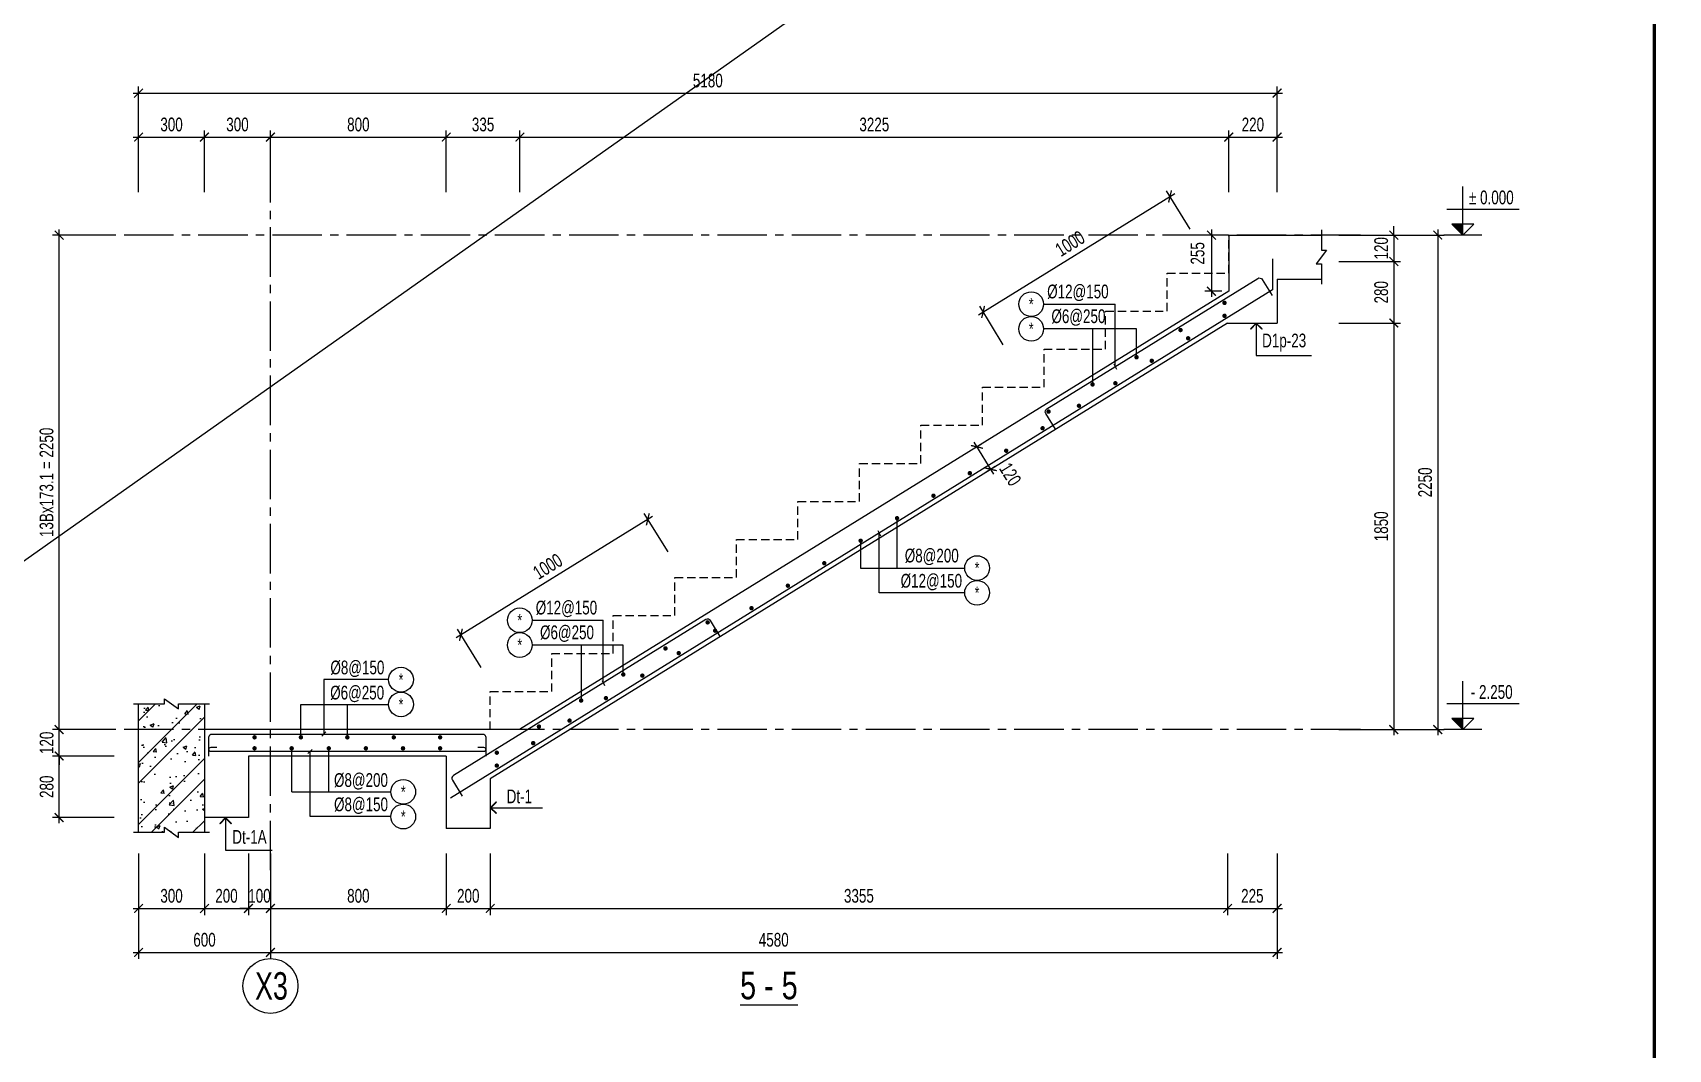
# Model space of a CAD drawing. Header units: millimetres. Extents: x -77370 to 109412, y -14880 to 214694.
# Drawn here: x 26437 to 41320, y 158774 to 168025 of the extents above; entities that cross this region are included whole.
import ezdxf
from ezdxf.enums import TextEntityAlignment as Align

# ---------------------------------------------------------------- set-up
doc = ezdxf.new("R2010")
doc.units = ezdxf.units.MM
doc.header["$LTSCALE"] = 300
doc.header["$MEASUREMENT"] = 0
doc.header["$PDMODE"] = 66
doc.linetypes.add('CENTER2', pattern=[1.125, 0.75, -0.125, 0.125, -0.125])
doc.linetypes.add('HIDDEN', pattern=[0.375, 0.25, -0.125])
doc.layers.get('0').update_dxf_attribs({"linetype": 'CONTINUOUS'})
doc.layers.get('DEFPOINTS').update_dxf_attribs({"linetype": 'CONTINUOUS'})
for name, color, linetype in [('CDC-KHUNGTEN', 7, 'CONTINUOUS'), ('CDC.01.AXIS', 160, 'CENTER2'), ('CDC.02.DIM', 1, 'CONTINUOUS'), ('CDC.03.BORDER', 3, 'CONTINUOUS'), ('CDC.04.HIDDEN', 8, 'HIDDEN'), ('CDC.05.STEEL', 4, 'CONTINUOUS'), ('CDC.06.TEXT', 2, 'CONTINUOUS'), ('CDC.10.HATCH', 251, 'CONTINUOUS'), ('CDC.11.NOTE', 8, 'CONTINUOUS'), ('CDC.14.STEELNUM', 2, 'CONTINUOUS'), ('KCS_SNODE', 6, 'CONTINUOUS')]:
    doc.layers.add(name, color=color, linetype=linetype)
doc.layers.add('KCS_Plotter', color=11, linetype='CONTINUOUS', plot=False)
doc.styles.add('KCS_SMTEXT', font='arial.ttf', dxfattribs={"width": 0.7})
doc.dimstyles.new('KCS_DIM25', dxfattribs={"dimscale": 2, "dimtxt": 62.5, "dimasz": 40, "dimexe": 30, "dimexo": 0, "dimgap": 25, "dimtad": 1, "dimdec": 0, "dimlfac": 0.5, "dimzin": 13, "dimdsep": 46, "dimtxsty": 'KCS_SMTEXT', "dimblk": 'ARCHTICK', "dimcen": 0, "dimdle": 25, "dimclrd": 1, "dimclre": 1, "dimclrt": 2, "dimadec": 0, "dimazin": 0, "dimtfac": 1, "dimtdec": 0, "dimtix": 1, "dimtmove": 2, "dimatfit": 3, "dimfxl": 1, "dimtolj": 1, "dimtzin": 13, "dimarcsym": 0})

# ---------------------------------------------------------------- blocks, each defined once
blk = doc.blocks.new('_ArchTick')
at = {"color": 0, "linetype": 'ByBlock', "const_width": 0.15}
blk.add_lwpolyline([(-0.5, -0.5), (0.5, 0.5)], dxfattribs=at)
blk = doc.blocks.new('*D670')
at = {"layer": 'CDC.02.DIM', "color": 1, "lineweight": -2, "transparency": 16777216}
for p, q in [((38322, 165383), (38882, 165383)), ((38822, 165433), (38822, 161633)), ((38322, 161683), (38882, 161683))]:
    blk.add_line(p, q, dxfattribs=at)
at = {"layer": 'DEFPOINTS', "color": 0, "transparency": 16777216}
for p in [(38322, 165383), (38322, 161683), (38822, 161683)]:
    blk.add_point(p, dxfattribs=at)
at = {"layer": 'CDC.02.DIM', "color": 1, "lineweight": -2, "transparency": 16777216, "xscale": 80, "yscale": 80, "zscale": 80}
for p, rotation in [((38822, 165383), 90), ((38822, 161683), 270)]:
    blk.add_blockref('_ArchTick', p, dxfattribs=dict(at, rotation=rotation))
at = {"layer": 'CDC.02.DIM', "color": 2, "transparency": 16777216, "insert": (38708, 163533), "char_height": 125, "attachment_point": 5, "rotation": 90, "style": 'KCS_SMTEXT'}
blk.add_mtext('\\A1;1850', dxfattribs=at)
blk = doc.blocks.new('*D671')
at = {"layer": 'CDC.02.DIM', "color": 1, "lineweight": -2, "transparency": 16777216}
for p, q in [((38322, 166183), (39282, 166183)), ((39222, 166233), (39222, 161633)), ((38322, 161683), (39282, 161683))]:
    blk.add_line(p, q, dxfattribs=at)
at = {"layer": 'DEFPOINTS', "color": 0, "transparency": 16777216}
for p in [(38322, 166183), (38322, 161683), (39222, 161683)]:
    blk.add_point(p, dxfattribs=at)
at = {"layer": 'CDC.02.DIM', "color": 1, "lineweight": -2, "transparency": 16777216, "xscale": 80, "yscale": 80, "zscale": 80}
for p, rotation in [((39222, 166183), 90), ((39222, 161683), 270)]:
    blk.add_blockref('_ArchTick', p, dxfattribs=dict(at, rotation=rotation))
at = {"layer": 'CDC.02.DIM', "color": 2, "transparency": 16777216, "insert": (39108, 163933), "char_height": 125, "attachment_point": 5, "rotation": 90, "style": 'KCS_SMTEXT'}
blk.add_mtext('\\A1;2250', dxfattribs=at)
blk = doc.blocks.new('*D672')
at = {"layer": 'CDC.02.DIM', "color": 1, "lineweight": -2, "transparency": 16777216}
for p, q in [((38822, 166183), (38822, 166263)), ((38322, 166183), (38882, 166183)), ((38822, 166183), (38822, 165943)), ((38322, 165943), (38882, 165943)), ((38822, 165943), (38822, 165863))]:
    blk.add_line(p, q, dxfattribs=at)
at = {"layer": 'DEFPOINTS', "color": 0, "transparency": 16777216}
for p in [(38322, 166183), (38322, 165943), (38822, 165943)]:
    blk.add_point(p, dxfattribs=at)
at = {"layer": 'CDC.02.DIM', "color": 1, "lineweight": -2, "transparency": 16777216, "xscale": 80, "yscale": 80, "zscale": 80}
for p, rotation in [((38822, 166183), 270), ((38822, 165943), 90)]:
    blk.add_blockref('_ArchTick', p, dxfattribs=dict(at, rotation=rotation))
at = {"layer": 'CDC.02.DIM', "color": 2, "transparency": 16777216, "insert": (38708, 166063), "char_height": 125, "attachment_point": 5, "rotation": 90, "style": 'KCS_SMTEXT'}
blk.add_mtext('\\A1;120', dxfattribs=at)
blk = doc.blocks.new('*D673')
at = {"layer": 'CDC.02.DIM', "color": 1, "lineweight": -2, "transparency": 16777216}
for p, q in [((38822, 165993), (38822, 165333)), ((38322, 165943), (38882, 165943)), ((38322, 165383), (38882, 165383))]:
    blk.add_line(p, q, dxfattribs=at)
at = {"layer": 'DEFPOINTS', "color": 0, "transparency": 16777216}
for p in [(38322, 165943), (38322, 165383), (38822, 165383)]:
    blk.add_point(p, dxfattribs=at)
at = {"layer": 'CDC.02.DIM', "color": 1, "lineweight": -2, "transparency": 16777216, "xscale": 80, "yscale": 80, "zscale": 80}
for p, rotation in [((38822, 165943), 90), ((38822, 165383), 270)]:
    blk.add_blockref('_ArchTick', p, dxfattribs=dict(at, rotation=rotation))
at = {"layer": 'CDC.02.DIM', "color": 2, "transparency": 16777216, "insert": (38708, 165663), "char_height": 125, "attachment_point": 5, "rotation": 90, "style": 'KCS_SMTEXT'}
blk.add_mtext('\\A1;280', dxfattribs=at)
blk = doc.blocks.new('*D674')
at = {"layer": 'CDC.02.DIM', "color": 1, "lineweight": -2, "transparency": 16777216}
for p, q in [((30820, 167075), (37370, 167075)), ((30870, 166575), (30870, 167135)), ((37320, 166575), (37320, 167135))]:
    blk.add_line(p, q, dxfattribs=at)
at = {"layer": 'DEFPOINTS', "color": 0, "transparency": 16777216}
for p in [(37320, 167075), (30870, 166575), (37320, 166575)]:
    blk.add_point(p, dxfattribs=at)
at = {"layer": 'CDC.02.DIM', "color": 1, "lineweight": -2, "transparency": 16777216, "xscale": 80, "yscale": 80, "zscale": 80, "rotation": 180}
blk.add_blockref('_ArchTick', (30870, 167075), dxfattribs=at)
at = {"layer": 'CDC.02.DIM', "color": 1, "lineweight": -2, "transparency": 16777216, "xscale": 80, "yscale": 80, "zscale": 80}
blk.add_blockref('_ArchTick', (37320, 167075), dxfattribs=at)
at = {"layer": 'CDC.02.DIM', "color": 2, "transparency": 16777216, "insert": (34095, 167189), "char_height": 125, "attachment_point": 5, "style": 'KCS_SMTEXT'}
blk.add_mtext('\\A1;3225', dxfattribs=at)
blk = doc.blocks.new('*D675')
at = {"layer": 'CDC.02.DIM', "color": 1, "lineweight": -2, "transparency": 16777216}
for p, q in [((37270, 167075), (37810, 167075)), ((37320, 166575), (37320, 167135)), ((37760, 166575), (37760, 167135))]:
    blk.add_line(p, q, dxfattribs=at)
at = {"layer": 'DEFPOINTS', "color": 0, "transparency": 16777216}
for p in [(37760, 167075), (37320, 166575), (37760, 166575)]:
    blk.add_point(p, dxfattribs=at)
at = {"layer": 'CDC.02.DIM', "color": 1, "lineweight": -2, "transparency": 16777216, "xscale": 80, "yscale": 80, "zscale": 80, "rotation": 180}
blk.add_blockref('_ArchTick', (37320, 167075), dxfattribs=at)
at = {"layer": 'CDC.02.DIM', "color": 1, "lineweight": -2, "transparency": 16777216, "xscale": 80, "yscale": 80, "zscale": 80}
blk.add_blockref('_ArchTick', (37760, 167075), dxfattribs=at)
at = {"layer": 'CDC.02.DIM', "color": 2, "transparency": 16777216, "insert": (37540, 167189), "char_height": 125, "attachment_point": 5, "style": 'KCS_SMTEXT'}
blk.add_mtext('\\A1;220', dxfattribs=at)
blk = doc.blocks.new('*D676')
at = {"layer": 'CDC.02.DIM', "color": 1, "lineweight": -2, "transparency": 16777216}
for p, q in [((27350, 167475), (37810, 167475)), ((27400, 166575), (27400, 167535)), ((37760, 166575), (37760, 167535))]:
    blk.add_line(p, q, dxfattribs=at)
at = {"layer": 'DEFPOINTS', "color": 0, "transparency": 16777216}
for p in [(37760, 167475), (27400, 166575), (37760, 166575)]:
    blk.add_point(p, dxfattribs=at)
at = {"layer": 'CDC.02.DIM', "color": 1, "lineweight": -2, "transparency": 16777216, "xscale": 80, "yscale": 80, "zscale": 80, "rotation": 180}
blk.add_blockref('_ArchTick', (27400, 167475), dxfattribs=at)
at = {"layer": 'CDC.02.DIM', "color": 1, "lineweight": -2, "transparency": 16777216, "xscale": 80, "yscale": 80, "zscale": 80}
blk.add_blockref('_ArchTick', (37760, 167475), dxfattribs=at)
at = {"layer": 'CDC.02.DIM', "color": 2, "transparency": 16777216, "insert": (32580, 167589), "char_height": 125, "attachment_point": 5, "style": 'KCS_SMTEXT'}
blk.add_mtext('\\A1;5180', dxfattribs=at)
blk = doc.blocks.new('*D677')
at = {"layer": 'CDC.02.DIM', "color": 1, "lineweight": -2, "transparency": 16777216}
for p, q in [((30150, 167075), (30920, 167075)), ((30200, 166575), (30200, 167135)), ((30870, 166575), (30870, 167135))]:
    blk.add_line(p, q, dxfattribs=at)
at = {"layer": 'DEFPOINTS', "color": 0, "transparency": 16777216}
for p in [(30870, 167075), (30200, 166575), (30870, 166575)]:
    blk.add_point(p, dxfattribs=at)
at = {"layer": 'CDC.02.DIM', "color": 1, "lineweight": -2, "transparency": 16777216, "xscale": 80, "yscale": 80, "zscale": 80, "rotation": 180}
blk.add_blockref('_ArchTick', (30200, 167075), dxfattribs=at)
at = {"layer": 'CDC.02.DIM', "color": 1, "lineweight": -2, "transparency": 16777216, "xscale": 80, "yscale": 80, "zscale": 80}
blk.add_blockref('_ArchTick', (30870, 167075), dxfattribs=at)
at = {"layer": 'CDC.02.DIM', "color": 2, "transparency": 16777216, "insert": (30535, 167189), "char_height": 125, "attachment_point": 5, "style": 'KCS_SMTEXT'}
blk.add_mtext('\\A1;335', dxfattribs=at)
blk = doc.blocks.new('*D678')
at = {"layer": 'CDC.02.DIM', "color": 1, "lineweight": -2, "transparency": 16777216}
for p, q in [((27177, 166183), (26617, 166183)), ((26677, 161633), (26677, 166233)), ((27177, 161683), (26617, 161683))]:
    blk.add_line(p, q, dxfattribs=at)
at = {"layer": 'DEFPOINTS', "color": 0, "transparency": 16777216}
for p in [(26677, 166183), (27177, 166183), (27177, 161683)]:
    blk.add_point(p, dxfattribs=at)
at = {"layer": 'CDC.02.DIM', "color": 1, "lineweight": -2, "transparency": 16777216, "xscale": 80, "yscale": 80, "zscale": 80}
for p, rotation in [((26677, 166183), 90), ((26677, 161683), 270)]:
    blk.add_blockref('_ArchTick', p, dxfattribs=dict(at, rotation=rotation))
at = {"layer": 'CDC.02.DIM', "color": 2, "transparency": 16777216, "insert": (26563, 163933), "char_height": 125, "attachment_point": 5, "rotation": 90, "style": 'KCS_SMTEXT'}
blk.add_mtext('\\A1;13Bx173.1 = 2250', dxfattribs=at)
blk = doc.blocks.new('*D679')
at = {"layer": 'CDC.02.DIM', "color": 1, "lineweight": -2, "transparency": 16777216}
for p, q in [((27177, 161683), (26617, 161683)), ((26677, 161683), (26677, 161763)), ((26677, 161443), (26677, 161683)), ((27177, 161443), (26617, 161443)), ((26677, 161443), (26677, 161363))]:
    blk.add_line(p, q, dxfattribs=at)
at = {"layer": 'DEFPOINTS', "color": 0, "transparency": 16777216}
for p in [(26677, 161683), (27177, 161683), (27177, 161443)]:
    blk.add_point(p, dxfattribs=at)
at = {"layer": 'CDC.02.DIM', "color": 1, "lineweight": -2, "transparency": 16777216, "xscale": 80, "yscale": 80, "zscale": 80}
for p, rotation in [((26677, 161683), 270), ((26677, 161443), 90)]:
    blk.add_blockref('_ArchTick', p, dxfattribs=dict(at, rotation=rotation))
at = {"layer": 'CDC.02.DIM', "color": 2, "transparency": 16777216, "insert": (26564, 161563), "char_height": 125, "attachment_point": 5, "rotation": 90, "style": 'KCS_SMTEXT'}
blk.add_mtext('\\A1;120', dxfattribs=at)
blk = doc.blocks.new('*D680')
at = {"layer": 'CDC.02.DIM', "color": 1, "lineweight": -2, "transparency": 16777216}
for p, q in [((30600, 160556), (30600, 159996)), ((37310, 160556), (37310, 159996)), ((30550, 160056), (37360, 160056))]:
    blk.add_line(p, q, dxfattribs=at)
at = {"layer": 'DEFPOINTS', "color": 0, "transparency": 16777216}
for p in [(30600, 160556), (37310, 160556), (37310, 160056)]:
    blk.add_point(p, dxfattribs=at)
at = {"layer": 'CDC.02.DIM', "color": 1, "lineweight": -2, "transparency": 16777216, "xscale": 80, "yscale": 80, "zscale": 80, "rotation": 180}
blk.add_blockref('_ArchTick', (30600, 160056), dxfattribs=at)
at = {"layer": 'CDC.02.DIM', "color": 1, "lineweight": -2, "transparency": 16777216, "xscale": 80, "yscale": 80, "zscale": 80}
blk.add_blockref('_ArchTick', (37310, 160056), dxfattribs=at)
at = {"layer": 'CDC.02.DIM', "color": 2, "transparency": 16777216, "insert": (33955, 160170), "char_height": 125, "attachment_point": 5, "style": 'KCS_SMTEXT'}
blk.add_mtext('\\A1;3355', dxfattribs=at)
blk = doc.blocks.new('*D681')
at = {"layer": 'CDC.02.DIM', "color": 1, "lineweight": -2, "transparency": 16777216}
for p, q in [((37310, 160556), (37310, 159996)), ((37760, 160556), (37760, 159996)), ((37260, 160056), (37810, 160056))]:
    blk.add_line(p, q, dxfattribs=at)
at = {"layer": 'DEFPOINTS', "color": 0, "transparency": 16777216}
for p in [(37310, 160556), (37760, 160556), (37760, 160056)]:
    blk.add_point(p, dxfattribs=at)
at = {"layer": 'CDC.02.DIM', "color": 1, "lineweight": -2, "transparency": 16777216, "xscale": 80, "yscale": 80, "zscale": 80, "rotation": 180}
blk.add_blockref('_ArchTick', (37310, 160056), dxfattribs=at)
at = {"layer": 'CDC.02.DIM', "color": 1, "lineweight": -2, "transparency": 16777216, "xscale": 80, "yscale": 80, "zscale": 80}
blk.add_blockref('_ArchTick', (37760, 160056), dxfattribs=at)
at = {"layer": 'CDC.02.DIM', "color": 2, "transparency": 16777216, "insert": (37535, 160170), "char_height": 125, "attachment_point": 5, "style": 'KCS_SMTEXT'}
blk.add_mtext('\\A1;225', dxfattribs=at)
blk = doc.blocks.new('*D682')
at = {"layer": 'CDC.02.DIM', "color": 1, "lineweight": -2, "transparency": 16777216}
for p, q in [((28600, 160556), (28600, 159596)), ((37760, 160556), (37760, 159596)), ((28550, 159656), (37810, 159656))]:
    blk.add_line(p, q, dxfattribs=at)
at = {"layer": 'DEFPOINTS', "color": 0, "transparency": 16777216}
for p in [(28600, 160556), (37760, 160556), (37760, 159656)]:
    blk.add_point(p, dxfattribs=at)
at = {"layer": 'CDC.02.DIM', "color": 1, "lineweight": -2, "transparency": 16777216, "xscale": 80, "yscale": 80, "zscale": 80, "rotation": 180}
blk.add_blockref('_ArchTick', (28600, 159656), dxfattribs=at)
at = {"layer": 'CDC.02.DIM', "color": 1, "lineweight": -2, "transparency": 16777216, "xscale": 80, "yscale": 80, "zscale": 80}
blk.add_blockref('_ArchTick', (37760, 159656), dxfattribs=at)
at = {"layer": 'CDC.02.DIM', "color": 2, "transparency": 16777216, "insert": (33180, 159770), "char_height": 125, "attachment_point": 5, "style": 'KCS_SMTEXT'}
blk.add_mtext('\\A1;4580', dxfattribs=at)
blk = doc.blocks.new('*D683')
at = {"layer": 'CDC.02.DIM', "color": 1, "lineweight": -2, "transparency": 16777216}
for p, q in [((30200, 160556), (30200, 159996)), ((30600, 160556), (30600, 159996)), ((30150, 160056), (30650, 160056))]:
    blk.add_line(p, q, dxfattribs=at)
at = {"layer": 'DEFPOINTS', "color": 0, "transparency": 16777216}
for p in [(30200, 160556), (30600, 160556), (30600, 160056)]:
    blk.add_point(p, dxfattribs=at)
at = {"layer": 'CDC.02.DIM', "color": 1, "lineweight": -2, "transparency": 16777216, "xscale": 80, "yscale": 80, "zscale": 80, "rotation": 180}
blk.add_blockref('_ArchTick', (30200, 160056), dxfattribs=at)
at = {"layer": 'CDC.02.DIM', "color": 1, "lineweight": -2, "transparency": 16777216, "xscale": 80, "yscale": 80, "zscale": 80}
blk.add_blockref('_ArchTick', (30600, 160056), dxfattribs=at)
at = {"layer": 'CDC.02.DIM', "color": 2, "transparency": 16777216, "insert": (30400, 160170), "char_height": 125, "attachment_point": 5, "style": 'KCS_SMTEXT'}
blk.add_mtext('\\A1;200', dxfattribs=at)
blk = doc.blocks.new('*D684')
at = {"layer": 'CDC.02.DIM', "color": 1, "lineweight": -2, "transparency": 16777216}
for p, q in [((26677, 160833), (26677, 161493)), ((27177, 161443), (26617, 161443)), ((27177, 160883), (26617, 160883))]:
    blk.add_line(p, q, dxfattribs=at)
at = {"layer": 'DEFPOINTS', "color": 0, "transparency": 16777216}
for p in [(26677, 161443), (27177, 161443), (27177, 160883)]:
    blk.add_point(p, dxfattribs=at)
at = {"layer": 'CDC.02.DIM', "color": 1, "lineweight": -2, "transparency": 16777216, "xscale": 80, "yscale": 80, "zscale": 80}
for p, rotation in [((26677, 161443), 90), ((26677, 160883), 270)]:
    blk.add_blockref('_ArchTick', p, dxfattribs=dict(at, rotation=rotation))
at = {"layer": 'CDC.02.DIM', "color": 2, "transparency": 16777216, "insert": (26564, 161163), "char_height": 125, "attachment_point": 5, "rotation": 90, "style": 'KCS_SMTEXT'}
blk.add_mtext('\\A1;280', dxfattribs=at)
blk = doc.blocks.new('*D510')
at = {"layer": 'CDC.02.DIM', "color": 1, "lineweight": -2, "transparency": 16777216}
for p, q in [((28600, 160556), (28600, 159996)), ((30200, 160556), (30200, 159996)), ((28550, 160056), (30250, 160056))]:
    blk.add_line(p, q, dxfattribs=at)
at = {"layer": 'DEFPOINTS', "color": 0, "transparency": 16777216}
for p in [(28600, 160556), (30200, 160556), (30200, 160056)]:
    blk.add_point(p, dxfattribs=at)
at = {"layer": 'CDC.02.DIM', "color": 1, "lineweight": -2, "transparency": 16777216, "xscale": 80, "yscale": 80, "zscale": 80, "rotation": 180}
blk.add_blockref('_ArchTick', (28600, 160056), dxfattribs=at)
at = {"layer": 'CDC.02.DIM', "color": 1, "lineweight": -2, "transparency": 16777216, "xscale": 80, "yscale": 80, "zscale": 80}
blk.add_blockref('_ArchTick', (30200, 160056), dxfattribs=at)
at = {"layer": 'CDC.02.DIM', "color": 2, "transparency": 16777216, "insert": (29400, 160170), "char_height": 125, "attachment_point": 5, "style": 'KCS_SMTEXT'}
blk.add_mtext('\\A1;800', dxfattribs=at)
blk = doc.blocks.new('*D511')
at = {"layer": 'CDC.02.DIM', "color": 1, "lineweight": -2, "transparency": 16777216}
for p, q in [((28000, 160556), (28000, 159996)), ((28400, 160556), (28400, 159996)), ((27950, 160056), (28450, 160056))]:
    blk.add_line(p, q, dxfattribs=at)
at = {"layer": 'DEFPOINTS', "color": 0, "transparency": 16777216}
for p in [(28000, 160556), (28400, 160556), (28400, 160056)]:
    blk.add_point(p, dxfattribs=at)
at = {"layer": 'CDC.02.DIM', "color": 1, "lineweight": -2, "transparency": 16777216, "xscale": 80, "yscale": 80, "zscale": 80, "rotation": 180}
blk.add_blockref('_ArchTick', (28000, 160056), dxfattribs=at)
at = {"layer": 'CDC.02.DIM', "color": 1, "lineweight": -2, "transparency": 16777216, "xscale": 80, "yscale": 80, "zscale": 80}
blk.add_blockref('_ArchTick', (28400, 160056), dxfattribs=at)
at = {"layer": 'CDC.02.DIM', "color": 2, "transparency": 16777216, "insert": (28200, 160170), "char_height": 125, "attachment_point": 5, "style": 'KCS_SMTEXT'}
blk.add_mtext('\\A1;200', dxfattribs=at)
blk = doc.blocks.new('*D512')
at = {"layer": 'CDC.02.DIM', "color": 1, "lineweight": -2, "transparency": 16777216}
for p, q in [((27400, 160556), (27400, 159996)), ((28000, 160556), (28000, 159996)), ((27350, 160056), (28050, 160056))]:
    blk.add_line(p, q, dxfattribs=at)
at = {"layer": 'DEFPOINTS', "color": 0, "transparency": 16777216}
for p in [(27400, 160556), (28000, 160556), (28000, 160056)]:
    blk.add_point(p, dxfattribs=at)
at = {"layer": 'CDC.02.DIM', "color": 1, "lineweight": -2, "transparency": 16777216, "xscale": 80, "yscale": 80, "zscale": 80, "rotation": 180}
blk.add_blockref('_ArchTick', (27400, 160056), dxfattribs=at)
at = {"layer": 'CDC.02.DIM', "color": 1, "lineweight": -2, "transparency": 16777216, "xscale": 80, "yscale": 80, "zscale": 80}
blk.add_blockref('_ArchTick', (28000, 160056), dxfattribs=at)
at = {"layer": 'CDC.02.DIM', "color": 2, "transparency": 16777216, "insert": (27700, 160170), "char_height": 125, "attachment_point": 5, "style": 'KCS_SMTEXT'}
blk.add_mtext('\\A1;300', dxfattribs=at)
blk = doc.blocks.new('*D513')
at = {"layer": 'CDC.02.DIM', "color": 1, "lineweight": -2, "transparency": 16777216}
for p, q in [((27400, 160556), (27400, 159596)), ((28600, 160556), (28600, 159596)), ((27350, 159656), (28650, 159656))]:
    blk.add_line(p, q, dxfattribs=at)
at = {"layer": 'DEFPOINTS', "color": 0, "transparency": 16777216}
for p in [(27400, 160556), (28600, 160556), (28600, 159656)]:
    blk.add_point(p, dxfattribs=at)
at = {"layer": 'CDC.02.DIM', "color": 1, "lineweight": -2, "transparency": 16777216, "xscale": 80, "yscale": 80, "zscale": 80, "rotation": 180}
blk.add_blockref('_ArchTick', (27400, 159656), dxfattribs=at)
at = {"layer": 'CDC.02.DIM', "color": 1, "lineweight": -2, "transparency": 16777216, "xscale": 80, "yscale": 80, "zscale": 80}
blk.add_blockref('_ArchTick', (28600, 159656), dxfattribs=at)
at = {"layer": 'CDC.02.DIM', "color": 2, "transparency": 16777216, "insert": (28000, 159770), "char_height": 125, "attachment_point": 5, "style": 'KCS_SMTEXT'}
blk.add_mtext('\\A1;600', dxfattribs=at)
blk = doc.blocks.new('*D514')
at = {"layer": 'CDC.02.DIM', "color": 1, "lineweight": -2, "transparency": 16777216}
for p, q in [((28550, 167075), (30250, 167075)), ((28600, 166575), (28600, 167135)), ((30200, 166575), (30200, 167135))]:
    blk.add_line(p, q, dxfattribs=at)
at = {"layer": 'DEFPOINTS', "color": 0, "transparency": 16777216}
for p in [(30200, 167075), (28600, 166575), (30200, 166575)]:
    blk.add_point(p, dxfattribs=at)
at = {"layer": 'CDC.02.DIM', "color": 1, "lineweight": -2, "transparency": 16777216, "xscale": 80, "yscale": 80, "zscale": 80, "rotation": 180}
blk.add_blockref('_ArchTick', (28600, 167075), dxfattribs=at)
at = {"layer": 'CDC.02.DIM', "color": 1, "lineweight": -2, "transparency": 16777216, "xscale": 80, "yscale": 80, "zscale": 80}
blk.add_blockref('_ArchTick', (30200, 167075), dxfattribs=at)
at = {"layer": 'CDC.02.DIM', "color": 2, "transparency": 16777216, "insert": (29400, 167189), "char_height": 125, "attachment_point": 5, "style": 'KCS_SMTEXT'}
blk.add_mtext('\\A1;800', dxfattribs=at)
blk = doc.blocks.new('*D515')
at = {"layer": 'CDC.02.DIM', "color": 1, "lineweight": -2, "transparency": 16777216}
for p, q in [((27950, 167075), (28650, 167075)), ((28000, 166575), (28000, 167135)), ((28600, 166575), (28600, 167135))]:
    blk.add_line(p, q, dxfattribs=at)
at = {"layer": 'DEFPOINTS', "color": 0, "transparency": 16777216}
for p in [(28600, 167075), (28000, 166575), (28600, 166575)]:
    blk.add_point(p, dxfattribs=at)
at = {"layer": 'CDC.02.DIM', "color": 1, "lineweight": -2, "transparency": 16777216, "xscale": 80, "yscale": 80, "zscale": 80, "rotation": 180}
blk.add_blockref('_ArchTick', (28000, 167075), dxfattribs=at)
at = {"layer": 'CDC.02.DIM', "color": 1, "lineweight": -2, "transparency": 16777216, "xscale": 80, "yscale": 80, "zscale": 80}
blk.add_blockref('_ArchTick', (28600, 167075), dxfattribs=at)
at = {"layer": 'CDC.02.DIM', "color": 2, "transparency": 16777216, "insert": (28300, 167189), "char_height": 125, "attachment_point": 5, "style": 'KCS_SMTEXT'}
blk.add_mtext('\\A1;300', dxfattribs=at)
blk = doc.blocks.new('*D516')
at = {"layer": 'CDC.02.DIM', "color": 1, "lineweight": -2, "transparency": 16777216}
for p, q in [((27350, 167075), (28050, 167075)), ((27400, 166575), (27400, 167135)), ((28000, 166575), (28000, 167135))]:
    blk.add_line(p, q, dxfattribs=at)
at = {"layer": 'DEFPOINTS', "color": 0, "transparency": 16777216}
for p in [(28000, 167075), (27400, 166575), (28000, 166575)]:
    blk.add_point(p, dxfattribs=at)
at = {"layer": 'CDC.02.DIM', "color": 1, "lineweight": -2, "transparency": 16777216, "xscale": 80, "yscale": 80, "zscale": 80, "rotation": 180}
blk.add_blockref('_ArchTick', (27400, 167075), dxfattribs=at)
at = {"layer": 'CDC.02.DIM', "color": 1, "lineweight": -2, "transparency": 16777216, "xscale": 80, "yscale": 80, "zscale": 80}
blk.add_blockref('_ArchTick', (28000, 167075), dxfattribs=at)
at = {"layer": 'CDC.02.DIM', "color": 2, "transparency": 16777216, "insert": (27700, 167189), "char_height": 125, "attachment_point": 5, "style": 'KCS_SMTEXT'}
blk.add_mtext('\\A1;300', dxfattribs=at)
blk = doc.blocks.new('*D527')
at = {"layer": 'CDC.02.DIM', "color": 1, "lineweight": -2, "transparency": 16777216}
for p, q in [((35070, 164282), (34978, 164225)), ((35002, 164299), (35181, 164009)), ((35196, 164078), (35104, 164020))]:
    blk.add_line(p, q, dxfattribs=at)
at = {"layer": 'DEFPOINTS', "color": 0, "transparency": 16777216}
for p in [(35070, 164282), (35155, 164052), (35196, 164078)]:
    blk.add_point(p, dxfattribs=at)
at = {"layer": 'CDC.02.DIM', "color": 1, "lineweight": -2, "transparency": 16777216, "xscale": 80, "yscale": 80, "zscale": 80}
for p, rotation in [((35029, 164256), 121.7215322753754), ((35155, 164052), 301.7215322753754)]:
    blk.add_blockref('_ArchTick', p, dxfattribs=dict(at, rotation=rotation))
at = {"layer": 'CDC.02.DIM', "color": 2, "transparency": 16777216, "insert": (35332, 164006), "char_height": 125, "attachment_point": 5, "rotation": 301.7215, "style": 'KCS_SMTEXT'}
blk.add_mtext('\\A1;120', dxfattribs=at)
blk = doc.blocks.new('*D528')
at = {"layer": 'CDC.02.DIM', "color": 1, "lineweight": -2, "transparency": 16777216}
for p, q in [((30290, 162520), (32076, 163624)), ((32218, 163300), (32002, 163649)), ((30517, 162248), (30301, 162597))]:
    blk.add_line(p, q, dxfattribs=at)
at = {"layer": 'DEFPOINTS', "color": 0, "transparency": 16777216}
for p in [(32034, 163597), (32218, 163300), (30517, 162248)]:
    blk.add_point(p, dxfattribs=at)
at = {"layer": 'CDC.02.DIM', "color": 1, "lineweight": -2, "transparency": 16777216, "xscale": 80, "yscale": 80, "zscale": 80}
for p, rotation in [((32034, 163597), 31.72153227536903), ((30333, 162546), 211.721532275369)]:
    blk.add_blockref('_ArchTick', p, dxfattribs=dict(at, rotation=rotation))
at = {"layer": 'CDC.02.DIM', "color": 2, "transparency": 16777216, "insert": (31123, 163168), "char_height": 125, "attachment_point": 5, "rotation": 31.7215, "style": 'KCS_SMTEXT'}
blk.add_mtext('\\A1;1000', dxfattribs=at)
blk = doc.blocks.new('*D529')
at = {"layer": 'CDC.02.DIM', "color": 1, "lineweight": -2, "transparency": 16777216}
for p, q in [((35043, 165457), (36829, 166561)), ((36970, 166238), (36755, 166586)), ((35269, 165186), (35054, 165535))]:
    blk.add_line(p, q, dxfattribs=at)
at = {"layer": 'DEFPOINTS', "color": 0, "transparency": 16777216}
for p in [(36786, 166535), (36970, 166238), (35269, 165186)]:
    blk.add_point(p, dxfattribs=at)
at = {"layer": 'CDC.02.DIM', "color": 1, "lineweight": -2, "transparency": 16777216, "xscale": 80, "yscale": 80, "zscale": 80}
for p, rotation in [((36786, 166535), 31.72153227536903), ((35085, 165484), 211.721532275369)]:
    blk.add_blockref('_ArchTick', p, dxfattribs=dict(at, rotation=rotation))
at = {"layer": 'CDC.02.DIM', "color": 2, "transparency": 16777216, "insert": (35876, 166106), "char_height": 125, "attachment_point": 5, "rotation": 31.7215, "style": 'KCS_SMTEXT'}
blk.add_mtext('\\A1;1000', dxfattribs=at)
blk = doc.blocks.new('*D566')
at = {"layer": 'CDC.02.DIM', "color": 1, "lineweight": -2, "transparency": 16777216}
for p, q in [((28400, 160556), (28400, 159996)), ((28600, 160556), (28600, 159996)), ((28400, 160056), (28320, 160056)), ((28400, 160056), (28600, 160056)), ((28600, 160056), (28680, 160056))]:
    blk.add_line(p, q, dxfattribs=at)
at = {"layer": 'DEFPOINTS', "color": 0, "transparency": 16777216}
for p in [(28400, 160556), (28600, 160556), (28600, 160056)]:
    blk.add_point(p, dxfattribs=at)
at = {"layer": 'CDC.02.DIM', "color": 1, "lineweight": -2, "transparency": 16777216, "xscale": 80, "yscale": 80, "zscale": 80}
blk.add_blockref('_ArchTick', (28400, 160056), dxfattribs=at)
at = {"layer": 'CDC.02.DIM', "color": 1, "lineweight": -2, "transparency": 16777216, "xscale": 80, "yscale": 80, "zscale": 80, "rotation": 180}
blk.add_blockref('_ArchTick', (28600, 160056), dxfattribs=at)
at = {"layer": 'CDC.02.DIM', "color": 2, "transparency": 16777216, "insert": (28500, 160170), "char_height": 125, "attachment_point": 5, "style": 'KCS_SMTEXT'}
blk.add_mtext('\\A1;100', dxfattribs=at)
blk = doc.blocks.new('*D570')
at = {"layer": 'CDC.02.DIM', "color": 1, "lineweight": -2, "transparency": 16777216}
for p, q in [((37257, 166183), (37103, 166183)), ((37163, 166233), (37163, 165622)), ((37257, 165672), (37103, 165672))]:
    blk.add_line(p, q, dxfattribs=at)
at = {"layer": 'DEFPOINTS', "color": 0, "transparency": 16777216}
for p in [(37257, 166183), (37163, 165672), (37257, 165672)]:
    blk.add_point(p, dxfattribs=at)
at = {"layer": 'CDC.02.DIM', "color": 1, "lineweight": -2, "transparency": 16777216, "xscale": 80, "yscale": 80, "zscale": 80}
for p, rotation in [((37163, 166183), 90), ((37163, 165672), 270)]:
    blk.add_blockref('_ArchTick', p, dxfattribs=dict(at, rotation=rotation))
at = {"layer": 'CDC.02.DIM', "color": 2, "transparency": 16777216, "insert": (37037, 166017), "char_height": 125, "attachment_point": 5, "rotation": 90, "style": 'KCS_SMTEXT'}
blk.add_mtext('\\A1;255', dxfattribs=at)
blk = doc.blocks.new('Khung tên chuẩn')
at = {"layer": 'CDC-KHUNGTEN', "color": 255, "lineweight": 60}
blk.add_lwpolyline([(74900, 1400), (74900, 58000), (3300, 58000), (3300, 1400), (74900, 1400)], close=True, dxfattribs=at)

msp = doc.modelspace()

# ---------------------------------------------------------------- hatches: boundary and pattern name
at = {"layer": 'CDC.10.HATCH'}
h = msp.add_hatch(dxfattribs=at)
h.set_pattern_fill('BETONG', color=256, scale=50)
h.set_pattern_definition([(45, (-2412419.23, 1011026.46), (-282.84271, 282.84271), []), (45, (-2412231.73, 1011026.46), (-282.84271, 282.84271), []), (50, (-2412419.23, 1011026.46), (358.63009, -31.376067), [37.5, -412.5]), (355, (-2412419.23, 1011026.46), (-69.375667, 376.096067), [30, -330]), (100.4514, (-2412389.34, 1011023.85), (289.25469, 344.71977), [31.870095, -350.571056]), (46.1842, (-2412419.23, 1011126.46), (533.620524, -82.75951), [56.25, -618.75]), (96.6356, (-2412374.76, 1011119.56), (467.33135, 487.05894), [47.80514, -525.8565]), (351.1842, (-2412419.23, 1011126.46), (467.33097, 487.0593), [45, -495]), (21, (-2412369.23, 1011101.46), (298.453526, -201.309445), [37.5, -412.5]), (326, (-2412369.23, 1011101.46), (121.657666, 362.57502), [30, -330]), (71.4514, (-2412344.36, 1011084.7), (420.111314, 161.26525), [31.870095, -350.571056]), (37.5, (-2412419.23, 1011026.46), (6.0799277, 166.446927), [0, -326, 0, -335, 0, -331.25]), (7.5, (-2412419.23, 1011026.46), (131.534769, 197.205856), [0, -191, 0, -318.5, 0, -126.25]), (327.5, (-2412530.73, 1011026.46), (266.911218, -11.277436), [0, -125, 0, -390, 0, -517.5]), (317.5, (-2412580.73, 1011026.46), (291.593085, 50.052491), [0, -162.5, 0, -259, 0, -367.5])])
h.paths.add_polyline_path([(27637.3, 161917.7), (27399.8, 161917.7), (27399.8, 160748.7), (27637.3, 160748.7), (27637.3, 160795.6), (27762.3, 160701.9), (27762.3, 160748.7), (27999.8, 160748.7), (27999.8, 161917.7), (27762.3, 161917.7), (27762.3, 161870.8), (27637.3, 161964.5)])

# ---------------------------------------------------------------- linework, layer by layer
at = {"layer": 'CDC.01.AXIS', "ltscale": 2}
for p, q in [((28599.8, 160404.3), (28599.8, 166830.1)), ((38518.4, 166183), (27177.3, 166183)), ((38518.4, 161683), (27177.3, 161683))]:
    msp.add_line(p, q, dxfattribs=at)
at = {"layer": 'CDC.02.DIM'}
for p, q in [((39449.8, 166183), (39449.8, 166624.1)), ((39963.5, 166416.5), (39305.9, 166416.5)), ((39550.5, 166283.6), (39349.2, 166283.6)), ((39449.8, 166183), (39349.2, 166283.6)), ((39449.8, 166183), (39550.5, 166283.6)), ((39623, 166183), (39276.6, 166183)), ((39449.8, 161683), (39449.8, 162124.1)), ((39963.5, 161916.5), (39305.9, 161916.5)), ((39550.5, 161783.6), (39349.2, 161783.6)), ((39449.8, 161683), (39349.2, 161783.6)), ((39449.8, 161683), (39550.5, 161783.6)), ((39623, 161683), (39276.6, 161683))]:
    msp.add_line(p, q, dxfattribs=at)
msp.add_circle((28599.8, 159350.9), 250, dxfattribs=at)
for points in [[(39349.2, 166283.6), (39449.8, 166183), (39449.8, 166283.6)], [(39349.2, 161783.6), (39449.8, 161683), (39449.8, 161783.6)]]:
    msp.add_solid(points, dxfattribs=at)
at = {"layer": 'CDC.03.BORDER'}
for p, q in [((37319.8, 166183), (37319.8, 165672.2)), ((37319.8, 166183), (38163.3, 166183)), ((37319.8, 165672.2), (30866, 161683)), ((37759.8, 165783), (37759.8, 165383)), ((37759.8, 165783), (38163.3, 165783)), ((37308.3, 165383), (30599.8, 161236.2)), ((37308.3, 165383), (37759.8, 165383)), ((27399.8, 160748.7), (27399.8, 161917.7)), ((27999.8, 161917.7), (27999.8, 160748.7)), ((30866, 161683), (27999.8, 161683)), ((30199.8, 161443), (28399.8, 161443)), ((28399.8, 161443), (28399.8, 160883)), ((30199.8, 161443), (30199.8, 160783)), ((30599.8, 161236.2), (30599.8, 160783)), ((28399.8, 160883), (27999.8, 160883)), ((30599.8, 160783), (30199.8, 160783))]:
    msp.add_line(p, q, dxfattribs=at)
at = {"layer": 'CDC.03.BORDER', "color": 1}
msp.add_lwpolyline([(38163.3, 166229.8), (38163.3, 166045.5), (38210.2, 166045.5), (38116.5, 165920.5), (38163.3, 165920.5), (38163.3, 165736.1)], dxfattribs=at)
at = {"layer": 'CDC.04.HIDDEN'}
msp.add_lwpolyline([(30599.8, 161683), (30599.8, 162029.1), (31159.8, 162029.1), (31159.8, 162375.3), (31719.8, 162375.3), (31719.8, 162721.4), (32279.8, 162721.4), (32279.8, 163067.6), (32839.8, 163067.6), (32839.8, 163413.7), (33399.8, 163413.7), (33399.8, 163759.9), (33959.8, 163759.9), (33959.8, 164106), (34519.8, 164106), (34519.8, 164452.2), (35079.8, 164452.2), (35079.8, 164798.3), (35639.8, 164798.3), (35639.8, 165144.5), (36199.8, 165144.5), (36199.8, 165490.6), (36759.8, 165490.6), (36759.8, 165836.8), (37319.8, 165836.8), (37319.8, 166183)], dxfattribs=at)
at = {"layer": 'CDC.05.STEEL'}
msp.add_lwpolyline([(37719.8, 165967.7), (37719.8, 165684.3), (30239.8, 161060.7)], dxfattribs=at)
for points in [[(35744.7, 164416.5), (35655.3, 164561.1, -0.4142136), (35665.1, 164602.4), (37584.5, 165788.8, -0.4142136), (37625.8, 165779.1), (37715.2, 165634.5)], [(32693.4, 162530.4), (32604.1, 162675, 0.4142136), (32562.8, 162684.7), (30265.3, 161264.6, 0.4142136), (30255.5, 161223.3), (30344.9, 161078.7)], [(28039.8, 161443), (28039.8, 161613, -0.4142136), (28069.8, 161643), (30529.8, 161643, -0.4142136), (30559.8, 161613), (30559.8, 161443)], [(30486.3, 161523), (30539.8, 161523, -1), (30539.8, 161483), (28059.8, 161483, -1), (28059.8, 161523), (28113.2, 161523)]]:
    msp.add_lwpolyline(points, format="xyb", dxfattribs=at)
at = {"layer": 'CDC.11.NOTE'}
for p, q in [((35635.2, 165554.8), (36287.5, 165554.8)), ((36287.5, 164987.1), (36287.5, 165554.8)), ((36481.3, 165329.8), (35635.2, 165329.8)), ((36081.1, 165329.8), (36081.1, 164824.3)), ((36481.3, 165071.7), (36481.3, 165329.8)), ((34301.9, 163153.3), (34301.9, 163606.9)), ((34139.6, 162928.3), (34139.6, 163471.7)), ((33970.8, 163402.3), (33970.8, 163153.3)), ((33970.8, 163153.3), (34917.9, 163153.3)), ((34917.9, 162928.3), (34139.6, 162928.3)), ((30981.4, 162678.1), (31629, 162678.1)), ((31629, 162107.6), (31629, 162678.1)), ((31811, 162453.1), (30981.4, 162453.1)), ((31427.3, 162453.1), (31427.3, 161947.6)), ((31811, 162184.8), (31811, 162453.1)), ((29675.6, 162137.7), (29086.5, 162137.7)), ((29086.5, 162137.7), (29086.5, 161643)), ((28877.7, 161912.7), (29675.6, 161912.7)), ((28877.7, 161613), (28877.7, 161912.7)), ((29299.8, 161613), (29299.8, 161912.7)), ((28793.3, 161117), (28793.3, 161513)), ((29130.9, 161117), (29130.9, 161513)), ((28960, 160892), (28960, 161483)), ((28793.3, 161117), (29695.9, 161117)), ((29695.9, 160892), (28960, 160892))]:
    msp.add_line(p, q, dxfattribs=at)
at = {"layer": 'CDC.11.NOTE', "color": 3}
for p, q in [((36275.6, 165010.5), (36299.4, 164963.7)), ((34127.7, 163494.8), (34151.6, 163448)), ((31617.1, 162131), (31640.9, 162084.2)), ((29105.1, 161661.5), (29067.9, 161624.4)), ((28978.6, 161501.5), (28941.4, 161464.4))]:
    msp.add_line(p, q, dxfattribs=at)
at = {"layer": 'CDC.11.NOTE'}
for points in [[(37570.6, 165383), (37623.7, 165329.9), (37620.1, 165326.4), (37570.6, 165378), (37521.1, 165326.4), (37517.6, 165329.9), (37570.6, 165383), (37570.6, 165087.7), (38072.6, 165087.7)], [(30599.8, 160972.6), (30652.8, 161025.6), (30656.3, 161022.1), (30604.8, 160972.6), (30656.3, 160923.1), (30652.8, 160919.6), (30599.8, 160972.6), (31075, 160972.6)], [(28192.3, 160883), (28245.3, 160829.9), (28241.8, 160826.4), (28192.3, 160878), (28142.8, 160826.4), (28139.2, 160829.9), (28192.3, 160883), (28192.3, 160587.7), (28615.5, 160587.7)]]:
    msp.add_lwpolyline(points, dxfattribs=at)
at = {"layer": 'CDC.11.NOTE', "color": 1}
for points in [[(27352.9, 161917.7), (27637.3, 161917.7), (27637.3, 161964.5), (27762.3, 161870.8), (27762.3, 161917.7), (28046.6, 161917.7)], [(27352.9, 160748.7), (27637.3, 160748.7), (27637.3, 160795.6), (27762.3, 160701.9), (27762.3, 160748.7), (28046.6, 160748.7)]]:
    msp.add_lwpolyline(points, dxfattribs=at)
at = {"layer": 'CDC.14.STEELNUM', "color": 8}
for centre in [(35522.7, 165554.8), (35522.7, 165329.8), (35030.4, 163153.3), (35030.4, 162928.3), (30868.9, 162678.1), (30868.9, 162453.1), (29788.1, 162137.7), (29788.1, 161912.7), (29808.4, 161117), (29808.4, 160892)]:
    msp.add_circle(centre, 112.5, dxfattribs=at)
at = {"layer": 'KCS_Plotter'}
msp.add_line((0, 144605.5), (46255, 177275.5), dxfattribs=at)
at = {"layer": 'KCS_SNODE', "const_width": 20}
for points in [[(37271.9, 165567.9, -1), (37291.7, 165565, -1)], [(37271.9, 165450.3, -1), (37291.7, 165447.5, -1)], [(36871.7, 165320.5, -1), (36891.5, 165317.6, -1)], [(36940.8, 165245.7, -1), (36960.6, 165242.8, -1)], [(36471.4, 165073.1, -1), (36491.2, 165070.2, -1)], [(36609.7, 165041, -1), (36629.5, 165038.2, -1)], [(36071.2, 164825.7, -1), (36091, 164822.8, -1)], [(36278.6, 164836.3, -1), (36298.4, 164833.5, -1)], [(35947.5, 164631.7, -1), (35967.3, 164628.8, -1)], [(35671, 164578.3, -1), (35690.8, 164575.4, -1)], [(35616.4, 164427, -1), (35636.2, 164424.2, -1)], [(35285.3, 164222.3, -1), (35305.1, 164219.5, -1)], [(34954.2, 164017.7, -1), (34974, 164014.8, -1)], [(34623.1, 163813, -1), (34642.9, 163810.2, -1)], [(34292, 163608.3, -1), (34311.8, 163605.5, -1)], [(33960.9, 163403.7, -1), (33980.7, 163400.8, -1)], [(33629.8, 163199, -1), (33649.6, 163196.2, -1)], [(33298.7, 162994.4, -1), (33318.5, 162991.5, -1)], [(32568.6, 162660.6, -1), (32588.4, 162657.8, -1)], [(32967.6, 162789.7, -1), (32987.4, 162786.8, -1)], [(32636.5, 162585, -1), (32656.3, 162582.2, -1)], [(32184.9, 162423.4, -1), (32204.7, 162420.6, -1)], [(32305.4, 162380.4, -1), (32325.2, 162377.5, -1)], [(31801.1, 162186.2, -1), (31820.9, 162183.4, -1)], [(31974.3, 162175.7, -1), (31994.1, 162172.9, -1)], [(31417.4, 161949, -1), (31437.2, 161946.2, -1)], [(31643.2, 161971, -1), (31663, 161968.2, -1)], [(31312.1, 161766.4, -1), (31331.9, 161763.5, -1)], [(28445.7, 161614.4, -1), (28465.5, 161611.5, -1)], [(28887.6, 161614.4, 1), (28867.8, 161611.5, 1)], [(29309.7, 161614.4, 1), (29289.9, 161611.5, 1)], [(29731.7, 161614.4, 1), (29711.9, 161611.5, 1)], [(30153.8, 161614.4, 1), (30134, 161611.5, 1)], [(31033.6, 161711.8, -1), (31053.4, 161709, -1)], [(28445.7, 161514.4, -1), (28465.5, 161511.5, -1)], [(28783.4, 161514.4, -1), (28803.2, 161511.5, -1)], [(29121, 161514.4, -1), (29140.8, 161511.5, -1)], [(29458.7, 161514.4, -1), (29478.5, 161511.5, -1)], [(29796.4, 161514.4, -1), (29816.2, 161511.5, -1)], [(30153.8, 161514.4, 1), (30134, 161511.5, 1)], [(30649.9, 161474.6, -1), (30669.7, 161471.8, -1)], [(30981, 161561.7, -1), (31000.8, 161558.9, -1)], [(30649.9, 161357, -1), (30669.7, 161354.2, -1)]]:
    msp.add_lwpolyline(points, format="xyb", close=True, dxfattribs=at)

# ---------------------------------------------------------------- block references
at = {"xscale": 0.5500000002648449, "yscale": 0.5500000002648449, "zscale": 0.5500000002648449}
msp.add_blockref('Khung tên chuẩn', (0, 144605.5), dxfattribs=at)

# ---------------------------------------------------------------- texts
at = {"layer": 'CDC.02.DIM', "color": 2, "linetype": 'ByBlock', "style": 'KCS_SMTEXT', "width": 0.7}
for s, p in [('%%P 0.000', (39506.4, 166463.2)), ('- 2.250', (39522.9, 161963.2))]:
    msp.add_text(s, height=125, rotation=360, dxfattribs=at).set_placement(p)
at = {"layer": 'CDC.02.DIM', "color": 4, "style": 'KCS_SMTEXT', "width": 0.7}
msp.add_text('X3', height=250, dxfattribs=at).set_placement((28609.2, 159350.9), align=Align.MIDDLE)
at = {"layer": 'CDC.06.TEXT', "color": 2, "linetype": 'ByBlock', "style": 'KCS_SMTEXT', "width": 0.7}
for s, p in [('%%C12@150', (35947.5, 165660.8)), ('%%C6@250', (35952.5, 165435.8)), ('%%C8@200', (34617.9, 163257.9)), ('%%C12@150', (34614.1, 163028.4)), ('%%C12@150', (31293.7, 162784.2)), ('%%C6@250', (31298.7, 162559.2)), ('%%C8@150', (29391.3, 162239.5)), ('%%C6@250', (29389.3, 162010.8)), ('%%C8@200', (29423.9, 161215.1)), ('%%C8@150', (29424.4, 160993.8))]:
    msp.add_text(s, height=125, dxfattribs=at).set_placement(p, align=Align.MIDDLE)
at = {"layer": 'CDC.06.TEXT', "color": 7, "linetype": 'ByBlock', "style": 'KCS_SMTEXT', "width": 0.7}
for s, p in [('D1p-23', (37824.6, 165206.2)), ('Dt-1', (30865, 161074.8)), ('Dt-1A', (28409.4, 160706.2))]:
    msp.add_text(s, height=125, dxfattribs=at).set_placement(p, align=Align.MIDDLE)
at = {"layer": 'CDC.06.TEXT', "color": 4, "style": 'KCS_SMTEXT', "width": 0.75}
msp.add_text('%%U5 - 5', height=250, dxfattribs=at).set_placement((33135.8, 159352.4), align=Align.MIDDLE)
at = {"layer": 'CDC.14.STEELNUM', "style": 'KCS_SMTEXT', "width": 0.7}
for p in [(35522.7, 165554.8), (35522.7, 165329.8), (35030.4, 163153.3), (35030.4, 162928.3), (30868.9, 162678.1), (30868.9, 162453.1), (29788.1, 162137.7), (29788.1, 161912.7), (29808.4, 161117), (29808.4, 160892)]:
    msp.add_text('*', height=112.5, dxfattribs=at).set_placement(p, align=Align.MIDDLE)

# ---------------------------------------------------------------- dimensions: what is measured, and where the dimension line sits
at = {"layer": 'CDC.02.DIM'}
for base, p1, p2, angle, picture, middle in [((37759.8, 167475.3), (27399.8, 166575.3), (37759.8, 166575.3), 180, '*D676', (32579.8, 167589.1)), ((27999.8, 167075.3), (27399.8, 166575.3), (27999.8, 166575.3), 180, '*D516', (27699.8, 167189.2)), ((28599.8, 167075.3), (27999.8, 166575.3), (28599.8, 166575.3), 180, '*D515', (28299.8, 167189.2)), ((30199.8, 167075.3), (28599.8, 166575.3), (30199.8, 166575.3), 180, '*D514', (29399.8, 167189.1)), ((30870, 167075.3), (30199.8, 166575.3), (30870, 166575.3), 180, '*D677', (30534.9, 167189.2)), ((37319.8, 167075.3), (30870, 166575.3), (37319.8, 166575.3), 180, '*D674', (34094.9, 167189.2)), ((37759.8, 167075.3), (37319.8, 166575.3), (37759.8, 166575.3), 180, '*D675', (37539.8, 167189.1)), ((36786.4, 166535.1), (35269.1, 165186), (36970.3, 166237.5), 31.72153, '*D529', (35875.9, 166106.2)), ((38821.6, 165943), (38321.6, 166183), (38321.6, 165943), 90, '*D672', (38707.8, 166063)), ((39221.6, 161683), (38321.6, 166183), (38321.6, 161683), 90, '*D671', (39107.8, 163933)), ((38821.6, 165383), (38321.6, 165943), (38321.6, 165383), 90, '*D673', (38707.8, 165663)), ((38821.6, 161683), (38321.6, 165383), (38321.6, 161683), 90, '*D670', (38707.8, 163533)), ((32033.8, 163597.5), (30516.6, 162248.3), (32217.8, 163299.9), 31.72153, '*D528', (31123.4, 163168.5)), ((26677.3, 161683), (27177.3, 161443), (27177.3, 161683), 270, '*D679', (26563.5, 161563)), ((26677.3, 161443), (27177.3, 160883), (27177.3, 161443), 270, '*D684', (26563.5, 161163)), ((27999.8, 160055.9), (27399.8, 160555.9), (27999.8, 160555.9), 180, '*D512', (27699.8, 160169.8)), ((28599.8, 159655.9), (27399.8, 160555.9), (28599.8, 160555.9), 180, '*D513', (27999.8, 159769.7)), ((28399.8, 160055.9), (27999.8, 160555.9), (28399.8, 160555.9), 180, '*D511', (28199.8, 160169.7)), ((28599.8, 160055.9), (28399.8, 160555.9), (28599.8, 160555.9), 180, '*D566', (28499.8, 160169.7)), ((37759.8, 159655.9), (28599.8, 160555.9), (37759.8, 160555.9), 180, '*D682', (33179.8, 159769.7)), ((30199.8, 160055.9), (28599.8, 160555.9), (30199.8, 160555.9), 180, '*D510', (29399.8, 160169.7)), ((30599.8, 160055.9), (30199.8, 160555.9), (30599.8, 160555.9), 180, '*D683', (30399.8, 160169.7)), ((37310.3, 160055.9), (30599.8, 160555.9), (37310.3, 160555.9), 180, '*D680', (33955, 160169.8)), ((37759.8, 160055.9), (37310.3, 160555.9), (37759.8, 160555.9), 180, '*D681', (37535, 160169.7))]:
    dim = msp.add_linear_dim(base=base, p1=p1, p2=p2, angle=angle, dimstyle='KCS_DIM25', dxfattribs=at)
    dim.commit()
    dim.dimension.update_dxf_attribs({"geometry": picture, "text_midpoint": middle})
dim = msp.add_linear_dim(base=(26677.3, 166183), p1=(27177.3, 161683), p2=(27177.3, 166183), angle=270, text='13Bx173.1 = <>', dimstyle='KCS_DIM25', dxfattribs=at)
dim.commit()
dim.dimension.update_dxf_attribs({"geometry": '*D678', "text_midpoint": (26563.5, 163933)})
for base, p1, p2, angle, picture, middle in [((37163.2, 165672.2), (37256.6, 166183), (37256.6, 165672.2), 90, '*D570', (37036.8, 166017.5)), ((35155, 164051.9), (35070.3, 164281.7), (35196.5, 164077.6), 301.72153, '*D527', (35331.8, 164006.2))]:
    dim = msp.add_linear_dim(base=base, p1=p1, p2=p2, angle=angle, dimstyle='KCS_DIM25', dxfattribs=at)
    dim.commit()
    dim.dimension.update_dxf_attribs({"geometry": picture, "text_midpoint": middle, "dimtype": 160})

doc.saveas('drawing.dxf')
